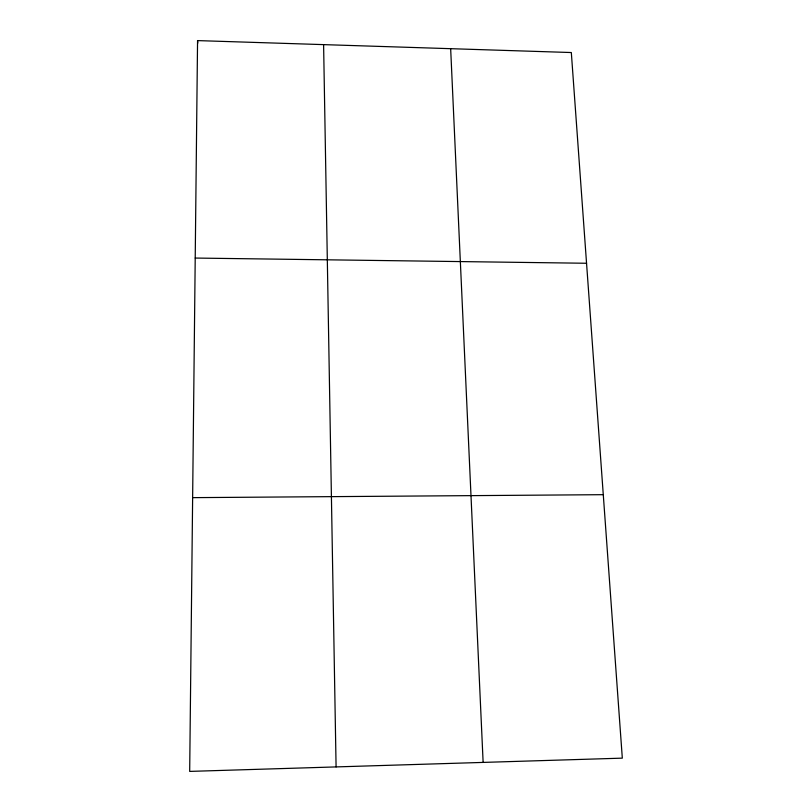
<?xml version="1.0" encoding="UTF-8"?>
<svg xmlns="http://www.w3.org/2000/svg" width="812" height="812" viewBox="0 0 812 812"><rect width="100%" height="100%" fill="white"/><g stroke="black" fill="none" stroke-linecap="round" stroke-linejoin="round"><path stroke-width="1.22" d="M197.56 40.6L189.683 771.4L622.317 758.144L571.323 52.536L197.56 40.6L197.763 43.117M192.637 497.644L603.275 494.681M195.215 258.054L586.548 263.261M450.66 48.679L483.13 762.407M323.602 44.619L336.087 766.914"/></g></svg>
